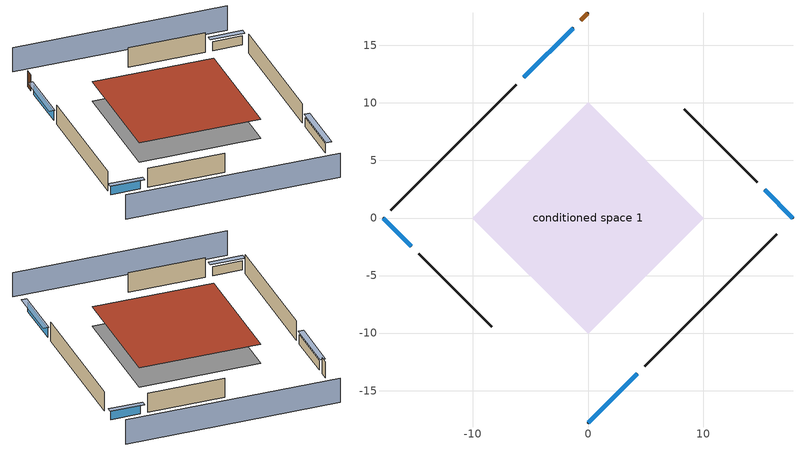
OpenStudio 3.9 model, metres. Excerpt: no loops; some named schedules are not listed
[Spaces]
conditioned space 1
 floor outside (Floor1 construction): -10.06,0 0,10.06 10.06,0 0,-10.06 z0.61
 wall outside (Wall1 construction): 4.92,-12.89 16.39,-1.42 z0.61:3.05
 wall outside (Wall2 construction): -14.72,-3.09 -8.35,-9.46 z0.61:3.05
 wall outside (Wall3 construction): -6.23,11.59 -17.16,0.66 z0.61:3.05
 wall outside (Wall4 construction): 14.72,3.09 8.35,9.46 z0.61:3.05
 wall outside (AdiabaticWallConstruction): 0,-17.81 4.27,-13.55 / -1.3,16.51 -5.57,12.25 z0.61:1.77; -17.82,0 -15.38,-2.44 / 17.82,0 15.38,2.44 z0.61:1.74
 wall outside (AdiabaticWallConstruction 1): 0,17.82 -0.65,17.17 z0.61:2.64
 window (WindowConstruction): 0,-17.81 4.27,-13.55 z0.61:1.77
 window (WindowConstruction 1): -17.81,0 -15.38,-2.43 z0.61:1.74
 window (WindowConstruction 2): -1.3,16.51 -5.57,12.25 z0.61:1.77
 window (WindowConstruction 3): 17.81,0 15.38,2.43 z0.61:1.74
 door (Door): 0,17.81 -0.65,17.17 z0.61:2.64
 roof outside (Roof1 construction): 0,10.06 -10.06,0 0,-10.06 10.06,0 z3.05
shading: 21.05,3.23 3.23,21.05 / -21.05,-3.23 -3.23,-21.05 z0:3.05; 4.48,-13.33 -0.22,-18.03 0.22,-18.46 4.91,-13.77 z2.07; -15.16,-2.65 -18.03,0.22 -18.46,-0.22 -15.6,-3.08 z2.04; -5.78,12.03 -1.09,16.73 -1.52,17.16 -6.21,12.46 z2.07; 15.16,2.65 18.03,-0.22 18.46,0.22 15.6,3.08 z2.04
[Site]
Portland Intl Arpt_OR: Latitude {deg}=45.59; Longitude {deg}=-122.6; Time Zone {hr}=-8; Elevation {m}=33; Terrain=Suburbs; Keep Site Location Information=Yes
[Site:GroundTemperature:Shallow]
10.2558, 8.96328, 8.85977, 9.47314, 11.9355, 14.3863, 16.5111, 17.8571, 17.9714, 16.8767, 14.8061, 12.4304
[Site:WaterMainsTemperature]
Calculation Method=Schedule; Temperature Schedule=mains temperature schedule
[Building]
Building 1
[Material] Roughness=Rough
Name | Thickness {m} | Conductivity {W/m-K} | Density {kg/m3} | Specific Heat {J/kg-K} | Thermal Absorptance | Solar Absorptance | Visible Absorptance
slate or tile shingles | 0.01905 | 0.840978 | 1899.972 | 799.717 | 0.9 | 0.75 | 0.75
roof rigid ins | 0.103632 | 0.029427 | 32.04 | 1214.23 | 0.9 | 0.7 | 0.7
osb sheathing 0.75 in. | 0.01905 | 0.115458 | 512.64 | 1214.23 | 0.9 | 0.7 | 0.7
roof stud and cavity | 0.2032 | 0.0822971 | 78.34581 | 1123.46 | 0.9 | 0.7 | 0.7
gypsum board | 0.0127 | 0.160291 | 801 | 837.4 | 0.9 | 0.6 | 0.6
wood siding | 0.0254 | 0.102417 | 544.68 | 1172.36 | 0.9 | 0.85 | 0.85
osb sheathing 0.5 in. | 0.0127 | 0.115458 | 512.64 | 1214.23 | 0.9 | 0.7 | 0.7
wall stud and cavity | 0.1397 | 0.550994 | 139.0536 | 1170.24 | 0.9 | 0.7 | 0.7
floor stud and cavity | 0.1397 | 0.501511 | 92.3553 | 1139.71 | 0.9 | 0.7 | 0.7
floor covering | 0.0127 | 0.0433444 | 54.468 | 1339.84 | 0.9 | 0.6 | 0.6
wood siding 1; wood siding 2 | 0.0254 | 0.102417 | 544.68 | 1172.36
wall rigid ins | 0.512978 | 0.029427 | 32.04 | 1214.23 | 0.9 | 0.7 | 0.7
wall stud and cavity 1 | 0.0889 | 0.380278 | 52.3479 | 1209.89 | 0.9 | 0.7 | 0.7
door material | 0.04445 | 0.0612267 | 512.64 | 1214.23 | 0.9 | 0.7 | 0.7
wall stud and cavity 2 | 0.0889 | 0.391764 | 83.0341 | 1211.67 | 0.9 | 0.7 | 0.7
furniture material conditioned space 1 | 0.1524 | 0.115458 | 640.8 | 1214.23 | 0.9 | 0.6 | 0.6
[Construction]
Roof1 construction: slate or tile shingles, roof rigid ins, osb sheathing 0.75 in., roof stud and cavity, gypsum board
Wall1 construction; Wall2 construction; Wall3 construction; Wall4 construction: wood siding, osb sheathing 0.5 in., wall stud and cavity, gypsum board
Floor1 construction: floor stud and cavity, osb sheathing 0.75 in., floor covering
WindowConstruction; WindowConstruction 1; WindowConstruction 2; WindowConstruction 3: WindowMaterial
AdiabaticWallConstruction: wood siding 1, wall rigid ins, wall stud and cavity 1, gypsum board
Door: door material
AdiabaticWallConstruction 1: wood siding 2, wall rigid ins, wall stud and cavity 1, gypsum board
PartitionWallConstruction: gypsum board, wall stud and cavity 2, gypsum board
furniture construction conditioned space 1: furniture material conditioned space 1
[WindowMaterial:SimpleGlazingSystem]
WindowMaterial: U-Factor {W/m2-K}=6.58648; Solar Heat Gain Coefficient=0.76
[ThermalZone]
conditioned space: Multiplier=1; Volume {m3}=493.619; Thermostat=conditioned space temperature setpoint; Use Ideal Air Loads=No
[Space]
conditioned space 1: Thermal Zone=conditioned space; Volume {m3}=493.619
[ThermostatSetpoint:DualSetpoint]
conditioned space temperature setpoint: Heating Setpoint Temperature Schedule=heating setpoint; Cooling Setpoint Temperature Schedule=cooling setpoint; Temperature Difference Between Cutout And Setpoint {deltaC}=0
[SurfaceProperty:IncidentSolarMultiplier] Incident Solar Multiplier=1; Incident Solar Multiplier Schedule=trans schedule winter=0.85 summer=0.7
Window1; Window2; Window3; Window4
[InternalMass:Definition] Design Level Calculation Method=SurfaceArea
Name | Construction | Surface Area {m2}
partition wall mass | PartitionWallConstruction | 202.436
furniture mass conditioned space 1 | furniture construction conditioned space 1 | 80.97429
[InternalMass] Space or SpaceType=conditioned space 1; Multiplier=1
Name | Internal Mass Definition
partition wall mass | partition wall mass
furniture mass conditioned space 1 | furniture mass conditioned space 1
[EnergyManagementSystem:Sensor]
Name | Output Variable or Output Meter Index Key | Output Variable or Output Meter
water_heater_T_set | water heater setpoint | Schedule Value
out_pb_s |  | Site Outdoor Air Barometric Pressure
out_wt_s |  | Site Outdoor Air Humidity Ratio
site_vw_s |  | Site Wind Speed
cool_season | cooling season schedule | Schedule Value
natural_vent_s | natural vent schedule | Schedule Value
htg_sp_s; htg_sp_s_1 | heating setpoint | Schedule Value
clg_sp_s; clg_sp_s_1 | cooling setpoint | Schedule Value
mech_vent_range_fan_0_sch_s | mech vent range fan 0 schedule | Schedule Value
mech_vent_bath_fan_0_sch_s | mech vent bath fan 0 schedule | Schedule Value
clothes_dryer_exhaust_0_sch_s | clothes_dryer | Schedule Value
htg_load_cond |  | Heating:EnergyTransfer:Zone:CONDITIONED SPACE
clg_load_cond |  | Cooling:EnergyTransfer:Zone:CONDITIONED SPACE
s_conv | Floor1 | Surface Inside Face Convection Heat Gain Energy
s_ig | Floor1 | Surface Inside Face Internal Gains Radiation Heat Gain Energy
s_sol | Floor1 | Surface Inside Face Solar Radiation Heat Gain Energy
s_lgt | Floor1 | Surface Inside Face Lights Radiation Heat Gain Energy
s_surf | Floor1 | Surface Inside Face Net Surface Thermal Radiation Heat Gain Energy
s_conv_1 | Roof1 | Surface Inside Face Convection Heat Gain Energy
s_ig_1 | Roof1 | Surface Inside Face Internal Gains Radiation Heat Gain Energy
s_sol_1 | Roof1 | Surface Inside Face Solar Radiation Heat Gain Energy
s_lgt_1 | Roof1 | Surface Inside Face Lights Radiation Heat Gain Energy
s_surf_1 | Roof1 | Surface Inside Face Net Surface Thermal Radiation Heat Gain Energy
ss_sol | Door1 | Surface Inside Face Solar Radiation Heat Gain Energy
ss_lgt | Door1 | Surface Inside Face Lights Radiation Heat Gain Energy
ss_conv | Door1 | Surface Inside Face Convection Heat Gain Energy
ss_ig | Door1 | Surface Inside Face Internal Gains Radiation Heat Gain Energy
ss_surf | Door1 | Surface Inside Face Net Surface Thermal Radiation Heat Gain Energy
ss_conv_1 | Window1 | Surface Inside Face Convection Heat Gain Energy
ss_ig_1 | Window1 | Surface Inside Face Internal Gains Radiation Heat Gain Energy
ss_surf_1 | Window1 | Surface Inside Face Net Surface Thermal Radiation Heat Gain Energy
ss_trans_in | Window1 | Surface Window Transmitted Solar Radiation Rate
ss_back_out | Window1 | Surface Window Shortwave from Zone Back Out Window Heat Transfer Rate
ss_trans_out | Window1 | Surface Inside Face Initial Transmitted Diffuse Transmitted Out Window Solar Radiation Rate
ss_conv_2 | Window2 | Surface Inside Face Convection Heat Gain Energy
ss_ig_2 | Window2 | Surface Inside Face Internal Gains Radiation Heat Gain Energy
ss_surf_2 | Window2 | Surface Inside Face Net Surface Thermal Radiation Heat Gain Energy
ss_trans_in_1 | Window2 | Surface Window Transmitted Solar Radiation Rate
ss_back_out_1 | Window2 | Surface Window Shortwave from Zone Back Out Window Heat Transfer Rate
ss_trans_out_1 | Window2 | Surface Inside Face Initial Transmitted Diffuse Transmitted Out Window Solar Radiation Rate
ss_conv_3 | Window3 | Surface Inside Face Convection Heat Gain Energy
ss_ig_3 | Window3 | Surface Inside Face Internal Gains Radiation Heat Gain Energy
ss_surf_3 | Window3 | Surface Inside Face Net Surface Thermal Radiation Heat Gain Energy
ss_trans_in_2 | Window3 | Surface Window Transmitted Solar Radiation Rate
ss_back_out_2 | Window3 | Surface Window Shortwave from Zone Back Out Window Heat Transfer Rate
ss_trans_out_2 | Window3 | Surface Inside Face Initial Transmitted Diffuse Transmitted Out Window Solar Radiation Rate
ss_conv_4 | Window4 | Surface Inside Face Convection Heat Gain Energy
ss_ig_4 | Window4 | Surface Inside Face Internal Gains Radiation Heat Gain Energy
ss_surf_4 | Window4 | Surface Inside Face Net Surface Thermal Radiation Heat Gain Energy
ss_trans_in_3 | Window4 | Surface Window Transmitted Solar Radiation Rate
ss_back_out_3 | Window4 | Surface Window Shortwave from Zone Back Out Window Heat Transfer Rate
ss_trans_out_3 | Window4 | Surface Inside Face Initial Transmitted Diffuse Transmitted Out Window Solar Radiation Rate
s_conv_2 | Wall1 | Surface Inside Face Convection Heat Gain Energy
s_ig_2 | Wall1 | Surface Inside Face Internal Gains Radiation Heat Gain Energy
s_sol_2 | Wall1 | Surface Inside Face Solar Radiation Heat Gain Energy
s_lgt_2 | Wall1 | Surface Inside Face Lights Radiation Heat Gain Energy
s_surf_2 | Wall1 | Surface Inside Face Net Surface Thermal Radiation Heat Gain Energy
s_conv_3 | Wall2 | Surface Inside Face Convection Heat Gain Energy
s_ig_3 | Wall2 | Surface Inside Face Internal Gains Radiation Heat Gain Energy
s_sol_3 | Wall2 | Surface Inside Face Solar Radiation Heat Gain Energy
s_lgt_3 | Wall2 | Surface Inside Face Lights Radiation Heat Gain Energy
s_surf_3 | Wall2 | Surface Inside Face Net Surface Thermal Radiation Heat Gain Energy
s_conv_4 | Wall3 | Surface Inside Face Convection Heat Gain Energy
s_ig_4 | Wall3 | Surface Inside Face Internal Gains Radiation Heat Gain Energy
s_sol_4 | Wall3 | Surface Inside Face Solar Radiation Heat Gain Energy
s_lgt_4 | Wall3 | Surface Inside Face Lights Radiation Heat Gain Energy
s_surf_4 | Wall3 | Surface Inside Face Net Surface Thermal Radiation Heat Gain Energy
s_conv_5 | Wall4 | Surface Inside Face Convection Heat Gain Energy
s_ig_5 | Wall4 | Surface Inside Face Internal Gains Radiation Heat Gain Energy
s_sol_5 | Wall4 | Surface Inside Face Solar Radiation Heat Gain Energy
s_lgt_5 | Wall4 | Surface Inside Face Lights Radiation Heat Gain Energy
s_surf_5 | Wall4 | Surface Inside Face Net Surface Thermal Radiation Heat Gain Energy
im_conv | furniture mass conditioned space 1 | Surface Inside Face Convection Heat Gain Energy
im_ig | furniture mass conditioned space 1 | Surface Inside Face Internal Gains Radiation Heat Gain Energy
im_sol | furniture mass conditioned space 1 | Surface Inside Face Solar Radiation Heat Gain Energy
im_lgt | furniture mass conditioned space 1 | Surface Inside Face Lights Radiation Heat Gain Energy
im_surf | furniture mass conditioned space 1 | Surface Inside Face Net Surface Thermal Radiation Heat Gain Energy
im_conv_1 | partition wall mass | Surface Inside Face Convection Heat Gain Energy
im_ig_1 | partition wall mass | Surface Inside Face Internal Gains Radiation Heat Gain Energy
im_sol_1 | partition wall mass | Surface Inside Face Solar Radiation Heat Gain Energy
im_lgt_1 | partition wall mass | Surface Inside Face Lights Radiation Heat Gain Energy
im_surf_1 | partition wall mass | Surface Inside Face Net Surface Thermal Radiation Heat Gain Energy
airflow_gain | infil flow | Infiltration Sensible Heat Gain Energy
airflow_loss | infil flow | Infiltration Sensible Heat Loss Energy
airflow_gain_1 | natural vent flow | Infiltration Sensible Heat Gain Energy
airflow_loss_1 | natural vent flow | Infiltration Sensible Heat Loss Energy
airflow_gain_2 | whole house fan flow | Infiltration Sensible Heat Gain Energy
airflow_loss_2 | whole house fan flow | Infiltration Sensible Heat Loss Energy
mv_conv | mech vent bath fan 0 | Electric Equipment Convective Heating Energy
mv_rad | mech vent bath fan 0 | Electric Equipment Radiant Heating Energy
mv_conv_1 | mech vent house fan | Electric Equipment Convective Heating Energy
mv_rad_1 | mech vent house fan | Electric Equipment Radiant Heating Energy
mv_conv_2 | mech vent house fan cfis | Electric Equipment Convective Heating Energy
mv_rad_2 | mech vent house fan cfis | Electric Equipment Radiant Heating Energy
mv_conv_3 | mech vent range fan 0 | Electric Equipment Convective Heating Energy
mv_rad_3 | mech vent range fan 0 | Electric Equipment Radiant Heating Energy
mv_conv_4 | mech vent house fan latent load | Other Equipment Convective Heating Energy
mv_rad_4 | mech vent house fan latent load | Other Equipment Radiant Heating Energy
mv_conv_5 | mech vent house fan sensible load | Other Equipment Convective Heating Energy
mv_rad_5 | mech vent house fan sensible load | Other Equipment Radiant Heating Energy
ig_lgt_conv | interior lighting | Lights Convective Heating Energy
ig_lgt_rad | interior lighting | Lights Radiant Heating Energy
ig_lgt_vis | interior lighting | Lights Visible Radiation Heating Energy
ig_ee_conv | ceiling fan | Electric Equipment Convective Heating Energy
ig_ee_rad | ceiling fan | Electric Equipment Radiant Heating Energy
ig_ee_conv_1 | clothes dryer | Electric Equipment Convective Heating Energy
ig_ee_rad_1 | clothes dryer | Electric Equipment Radiant Heating Energy
ig_ee_conv_2 | clothes washer | Electric Equipment Convective Heating Energy
ig_ee_rad_2 | clothes washer | Electric Equipment Radiant Heating Energy
ig_ee_conv_3 | cooking range | Electric Equipment Convective Heating Energy
ig_ee_rad_3 | cooking range | Electric Equipment Radiant Heating Energy
ig_ee_conv_4 | freezer | Electric Equipment Convective Heating Energy
ig_ee_rad_4 | freezer | Electric Equipment Radiant Heating Energy
ig_ee_conv_5 | fridge | Electric Equipment Convective Heating Energy
ig_ee_rad_5 | fridge | Electric Equipment Radiant Heating Energy
ig_ee_conv_6 | fridge 1 | Electric Equipment Convective Heating Energy
ig_ee_rad_6 | fridge 1 | Electric Equipment Radiant Heating Energy
ig_ee_conv_7 | misc plug loads | Electric Equipment Convective Heating Energy
ig_ee_rad_7 | misc plug loads | Electric Equipment Radiant Heating Energy
ig_ee_conv_8 | misc pool pump | Electric Equipment Convective Heating Energy
ig_ee_rad_8 | misc pool pump | Electric Equipment Radiant Heating Energy
ig_ee_conv_9 | misc tv | Electric Equipment Convective Heating Energy
ig_ee_rad_9 | misc tv | Electric Equipment Radiant Heating Energy
ig_ee_conv_10 | whole house fan | Electric Equipment Convective Heating Energy
ig_ee_rad_10 | whole house fan | Electric Equipment Radiant Heating Energy
ig_oe_conv | clothes dryer 1 | Other Equipment Convective Heating Energy
ig_oe_rad | clothes dryer 1 | Other Equipment Radiant Heating Energy
ig_oe_conv_1 | cooking range 1 | Other Equipment Convective Heating Energy
ig_oe_rad_1 | cooking range 1 | Other Equipment Radiant Heating Energy
ig_oe_conv_2 | general water use latent | Other Equipment Convective Heating Energy
ig_oe_rad_2 | general water use latent | Other Equipment Radiant Heating Energy
ig_oe_conv_3 | general water use sensible | Other Equipment Convective Heating Energy
ig_oe_rad_3 | general water use sensible | Other Equipment Radiant Heating Energy
ig_oe_conv_4 | misc lighting | Other Equipment Convective Heating Energy
ig_oe_rad_4 | misc lighting | Other Equipment Radiant Heating Energy
ig_oe_conv_5 | water heater energy adjustment1 | Other Equipment Convective Heating Energy
ig_oe_rad_5 | water heater energy adjustment1 | Other Equipment Radiant Heating Energy
ig_oe_conv_6 | water heater lat | Other Equipment Convective Heating Energy
ig_oe_rad_6 | water heater lat | Other Equipment Radiant Heating Energy
ig_oe_conv_7 | water heater sens | Other Equipment Convective Heating Energy
ig_oe_rad_7 | water heater sens | Other Equipment Radiant Heating Energy
ig_ppl_conv | occupants | People Convective Heating Energy
ig_ppl_rad | occupants | People Radiant Heating Energy
[EnergyManagementSystem:Program]
unit_heater_supply_fan_disaggregate_program: Set unit_heater_supply_fan_primary_htg = 0; If unit_heater_htg_coil_s > 0; Set unit_heater_supply_fan_primary_htg = unit_heater_supply_fan_s; EndIf
water_heater_InletAir: Set water_heater_Tamb_act = water_heater_amb_temp; Set water_heater_RHamb_act = 0; Set water_heater_RHamb_act = water_heater_RHamb_act + (water_heater_amb_rh / 100) / 1; Set water_heater_sens_act = (0 - water_heater_sens_cool - (water_heater_tl + water_heater_fan_pwr)) / 1; Set water_heater_lat_act = (0 - water_heater_lat_cool) / 1
water_heater_Control: Set water_heater_HPWHSchedOverride = water_heater_T_set; If (water_heater_amb_temp<5.56) || (water_heater_amb_temp>48.89); Set water_heater_UESchedOverride = water_heater_T_set; Set water_heater_LESchedOverride = water_heater_T_set; Else; Set water_heater_UESchedOverride = water_heater_T_set - 9.0; Set water_heater_LESchedOverride = 0; EndIf
water_heater_hpwh_EC_adj: If WarmupFlag == 0; Set dhw_e_cons = water_heater_tank_energy + water_heater_tank_on_cycle_parasitic + water_heater_tank_off_cycle_parasitic + water_heater_coil_energy + water_heater_fan_energy; Set water_heater_hpwh_ec_adj_act = 0.0 * dhw_e_cons / 1; EndIf
fridge_schedule_program: Set Tin = fridge_tin_s*(9.0/5.0)+32.0; Set fridge_schedule_act = 0; If (Hour == 0); Set fridge_schedule_act = (-0.487+0.019*Tin); ElseIf (Hour == 1); Set fridge_schedule_act = (-0.34+0.016*Tin); ElseIf (Hour == 2); Set fridge_schedule_act = (-0.37+0.017*Tin); ElseIf (Hour == 3); Set fridge_schedule_act = (-0.361+0.016*Tin); ElseIf (Hour == 4); Set fridge_schedule_act = (-0.515+0.018*Tin); ElseIf (Hour == 5); Set fridge_schedule_act = (-0.684+0.021*Tin); ElseIf (Hour == 6); Set fridge_schedule_act = (-0.471+0.019*Tin); ElseIf (Hour == 7); Set fridge_schedule_act = (-0.159+0.015*Tin); ElseIf (Hour == 8); Set fridge_schedule_act = (-0.079+0.015*Tin); ElseIf (Hour == 9); Set fridge_schedule_act = (-0.417+0.019*Tin); ElseIf (Hour == 10); Set fridge_schedule_act = (-0.411+0.018*Tin); ElseIf (Hour == 11); Set fridge_schedule_act = (-0.386+0.018*Tin); ElseIf (Hour == 12); Set fridge_schedule_act = (-0.24+0.016*Tin); ElseIf (Hour == 13); Set fridge_schedule_act = (-0.314+0.017*Tin); ElseIf (Hour == 14); Set fridge_schedule_act = (-0.16+0.015*Tin); ElseIf (Hour == 15); Set fridge_schedule_act = (-0.121+0.015*Tin); ElseIf (Hour == 16); Set fridge_schedule_act = (-0.469+0.02*Tin); ElseIf (Hour == 17); Set fridge_schedule_act = (-0.412+0.02*Tin); ElseIf (Hour == 18); Set fridge_schedule_act = (-0.091+0.017*Tin); ElseIf (Hour == 19); Set fridge_schedule_act = (0.077+0.014*Tin); ElseIf (Hour == 20); Set fridge_schedule_act = (-0.118+0.016*Tin); ElseIf (Hour == 21); Set fridge_schedule_act = (-0.247+0.017*Tin); ElseIf (Hour == 22); Set fridge_schedule_act = (-0.445+0.019*Tin); ElseIf (Hour == 23); Set fridge_schedule_act = (-0.544+0.02*Tin); EndIf
fridge_schedule_1_program: Set Tin = fridge_tin_s_1*(9.0/5.0)+32.0; Set fridge_schedule_1_act = 0; If (Hour == 0); Set fridge_schedule_1_act = (-0.487+0.019*Tin); ElseIf (Hour == 1); Set fridge_schedule_1_act = (-0.34+0.016*Tin); ElseIf (Hour == 2); Set fridge_schedule_1_act = (-0.37+0.017*Tin); ElseIf (Hour == 3); Set fridge_schedule_1_act = (-0.361+0.016*Tin); ElseIf (Hour == 4); Set fridge_schedule_1_act = (-0.515+0.018*Tin); ElseIf (Hour == 5); Set fridge_schedule_1_act = (-0.684+0.021*Tin); ElseIf (Hour == 6); Set fridge_schedule_1_act = (-0.471+0.019*Tin); ElseIf (Hour == 7); Set fridge_schedule_1_act = (-0.159+0.015*Tin); ElseIf (Hour == 8); Set fridge_schedule_1_act = (-0.079+0.015*Tin); ElseIf (Hour == 9); Set fridge_schedule_1_act = (-0.417+0.019*Tin); ElseIf (Hour == 10); Set fridge_schedule_1_act = (-0.411+0.018*Tin); ElseIf (Hour == 11); Set fridge_schedule_1_act = (-0.386+0.018*Tin); ElseIf (Hour == 12); Set fridge_schedule_1_act = (-0.24+0.016*Tin); ElseIf (Hour == 13); Set fridge_schedule_1_act = (-0.314+0.017*Tin); ElseIf (Hour == 14); Set fridge_schedule_1_act = (-0.16+0.015*Tin); ElseIf (Hour == 15); Set fridge_schedule_1_act = (-0.121+0.015*Tin); ElseIf (Hour == 16); Set fridge_schedule_1_act = (-0.469+0.02*Tin); ElseIf (Hour == 17); Set fridge_schedule_1_act = (-0.412+0.02*Tin); ElseIf (Hour == 18); Set fridge_schedule_1_act = (-0.091+0.017*Tin); ElseIf (Hour == 19); Set fridge_schedule_1_act = (-0.077+0.014*Tin); ElseIf (Hour == 20); Set fridge_schedule_1_act = (-0.118+0.016*Tin); ElseIf (Hour == 21); Set fridge_schedule_1_act = (-0.247+0.017*Tin); ElseIf (Hour == 22); Set fridge_schedule_1_act = (-0.445+0.019*Tin); ElseIf (Hour == 23); Set fridge_schedule_1_act = (-0.544+0.02*Tin); EndIf
[ElectricEquipment:Definition] Design Level Calculation Method=EquipmentLevel
Name | Design Level {W} | Fraction Latent | Fraction Radiant | Fraction Lost
ceiling fan | 17.9037 | 0 | 0.558 | 0
clothes washer | 184.895 | 0.03 | 0.162 | 0.7
clothes dryer | 319.126 | 0.015 | 0.081 | 0.85
fridge | 52.0548 | 0 | 0.6 | 0
fridge 2 | 80.4475 | 0 | 0.6 | 0
freezer | 194.914 | 0 | 0.6 | 0
cooking range | 1073.21 | 0.08 | 0.432 | 0.2
misc tv | 325.201 | 0 | 0.6 | 0
misc plug loads | 258.863 | 0.021 | 0.558 | 0.049
misc pool pump | 1503.79 | 0 | 0 | 1
whole house fan; mech vent house fan | 0 | 0 | 0 | 1
mech vent house fan cfis | 0 | 0 | 0 | 0
mech vent range fan 0; mech vent bath fan 0 | 30 | 0 | 0 | 1
[ElectricEquipment] Space or SpaceType=conditioned space 1
Name | Electric Equipment Definition | Schedule
ceiling fan | ceiling fan | ceiling_fan
clothes washer | clothes washer | clothes_washer
clothes dryer | clothes dryer | clothes_dryer
fridge | fridge | fridge schedule
fridge 1 | fridge 2 | fridge schedule 1
freezer | freezer | freezer schedule
cooking range | cooking range | cooking_range
misc tv | misc tv | plug_loads_tv
misc plug loads | misc plug loads | plug_loads_other
misc pool pump | misc pool pump | misc pool pump schedule
whole house fan | whole house fan | Always On Discrete
mech vent house fan | mech vent house fan | mech vent house fan schedule
mech vent house fan cfis | mech vent house fan cfis | mech vent house fan cfis schedule
mech vent range fan 0 | mech vent range fan 0 | mech vent range fan 0 schedule
mech vent bath fan 0 | mech vent bath fan 0 | mech vent bath fan 0 schedule
[OtherEquipment:Definition] Design Level Calculation Method=EquipmentLevel
Name | Design Level {W} | Fraction Latent | Fraction Radiant | Fraction Lost
water heater sens; mech vent house fan sensible load | 0 | 0 | 0 | 0
water heater lat; mech vent house fan latent load | 0 | 1 | 0 | 0
water heater energy adjustment1 | 0.01 | 0 | 0 | 1
clothes dryer 2 | 4239.64 | 0.015 | 0.081 | 0.85
cooking range 2 | 0 | 0.08 | 0.432 | 0.2
misc lighting | 206.739 | 0 | 0 | 1
general water use sensible | -116.29 | 0 | 0.6 | 0
general water use latent | 117.996 | 1 | 0 | 0
[OtherEquipment] Space or SpaceType=conditioned space 1
Name | Other Equipment Definition | Schedule | Fuel Type
water heater sens | water heater sens | Always On Discrete
water heater lat | water heater lat | Always On Discrete
water heater energy adjustment1 | water heater energy adjustment1 | Always On Discrete | Electricity
clothes dryer 1 | clothes dryer 2 | clothes_dryer | Propane
cooking range 1 | cooking range 2 | cooking_range | Electricity
misc lighting | misc lighting | misc lighting schedule | NaturalGas
general water use sensible | general water use sensible | general water use schedule
general water use latent | general water use latent | general water use schedule
mech vent house fan sensible load | mech vent house fan sensible load | Always On Discrete
mech vent house fan latent load | mech vent house fan latent load | Always On Discrete
[WaterUse:Equipment:Definition]
clothes washer: Peak Flow Rate {m3/s}=7.37394e-06
[Lights:Definition]
interior lighting: Design Level Calculation Method=LightingLevel; Lighting Level {W}=289.298; Fraction Radiant=0.6; Fraction Visible=0.2; Return Air Fraction=0
[Lights]
interior lighting: Lights Definition=interior lighting; Space or SpaceType=conditioned space 1; Schedule=lighting_interior; Fraction Replaceable=1
[Exterior:Lights:Definition]
exterior lighting: Design Level {W}=8.01452
[Exterior:Lights]
exterior lighting: Exterior Lights Definition=exterior lighting; Schedule=exterior lighting schedule
[People:Definition]
occupants: Number of People Calculation Method=People; Number of People {people}=6; Fraction Radiant=0.314171; Sensible Heat Fraction=0.56303; Carbon Dioxide Generation Rate {m3/s-W}=0; Enable ASHRAE 55 Comfort Warnings=No; Mean Radiant Temperature Calculation Type=EnclosureAveraged
[People]
occupants: People Definition=occupants; Space or SpaceType=conditioned space 1; Number of People Schedule=occupants; Activity Level Schedule=occupants activity schedule; Multiplier=1
[SpaceInfiltration:DesignFlowRate] Space or SpaceType=conditioned space 1; Schedule=Always On Discrete; Design Flow Rate Calculation Method=Flow/Space; Design Flow Rate {m3/s}=0
natural vent flow; whole house fan flow; infil flow
